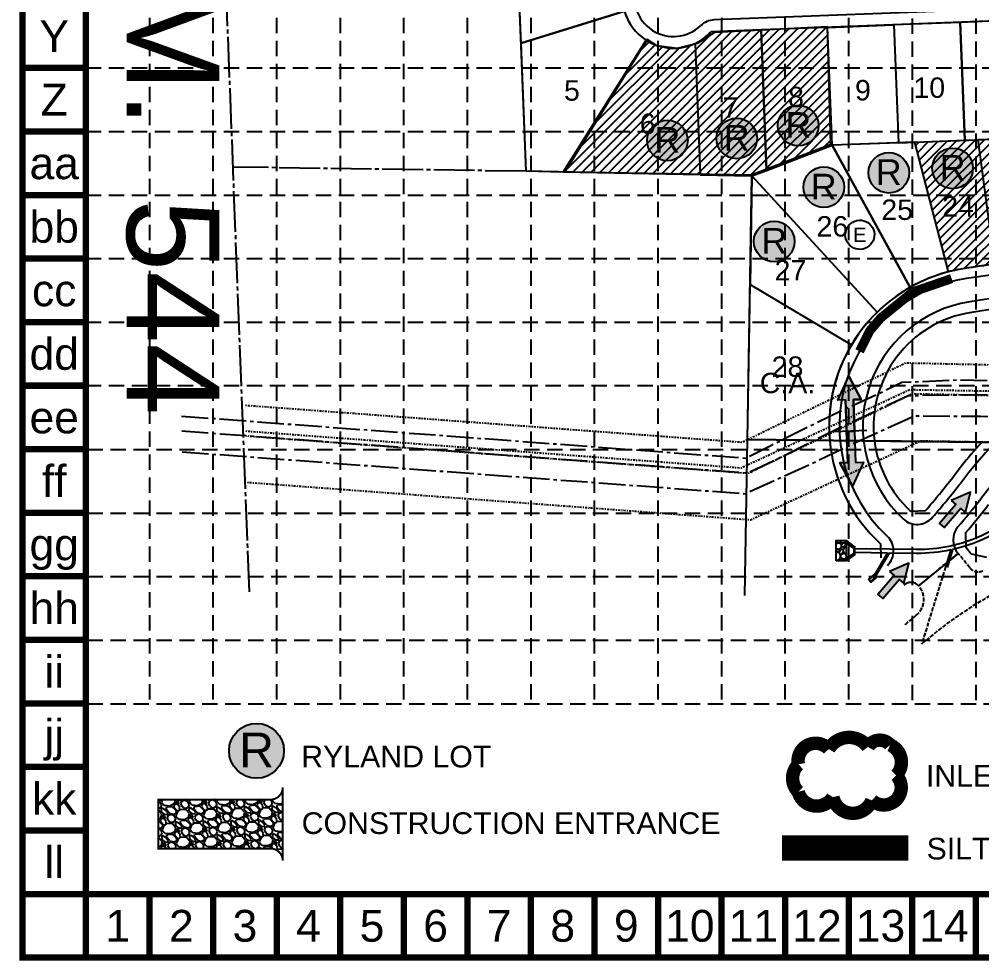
# Model space of a CAD drawing. Extents: x 6153 to 10142, y 8557 to 11052.
# Drawn here: x 6153 to 7095, y 8557 to 9479 of the extents above; entities that cross this region are included whole.
import ezdxf
from ezdxf.enums import TextEntityAlignment as Align

# ---------------------------------------------------------------- set-up
doc = ezdxf.new("R2010")
doc.units = 0
doc.header["$LTSCALE"] = 40
doc.header["$MEASUREMENT"] = 0
for name, pattern in [('DASH_SHORT', [0.13, 0.1, -0.03]), ('ESMT', [0.16, 0.025, -0.03, 0.05, -0.03, 0.025]), ('GAS_LINE', [1.58, 0.65, -0.1, 0.08, -0.1, 0.65]), ('GUARDRAIL', [0.24, 0.2, 0.04]), ('HIDDEN', [0.375, 0.25, -0.125]), ('PROPERTY_LINE', [2.36, 1, -0.08, 0.1, -0.08, 0.1, 1]), ('SOLID_OPEN_END', [200, 100, 100])]:
    doc.linetypes.add(name, pattern=pattern)
doc.layers.get('0').update_dxf_attribs({"linetype": 'CONTINUOUS'})
for name, color, linetype in [('1-BC', 6, 'GUARDRAIL'), ('1-BLOCK_NO', 6, 'CONTINUOUS'), ('1-BOUNDARY', 9, 'SOLID_OPEN_END'), ('1-COMMON_AREAS', 5, 'CONTINUOUS'), ('1-LOT_NO', 1, 'CONTINUOUS'), ('1-ROW', 6, 'SOLID_OPEN_END'), ('1-STORM', 5, 'CONTINUOUS'), ('1-STORM_INLETS', 4, 'CONTINUOUS'), ('1A-LOTS', 6, 'CONTINUOUS'), ('ADJOINERS', 6, 'PROPERTY_LINE'), ('BASE', 7, 'CONTINUOUS'), ('EROSION BLANKET', 84, 'CONTINUOUS'), ('EX-ESMT', 1, 'ESMT'), ('EX-GAS_LINE', 1, 'GAS_LINE'), ('GRID', 254, 'HIDDEN'), ('hatch', 2, 'CONTINUOUS'), ('LEGEND', 7, 'CONTINUOUS'), ('LT-1-BC', 6, 'DASH_SHORT'), ('LT-BOUNDARY', 9, 'CONTINUOUS'), ('LT-ROW', 6, 'SOLID_OPEN_END')]:
    doc.layers.add(name, color=color, linetype=linetype)
doc.styles.add("L200'", font='ARIAL.TTF', dxfattribs={"height": 0.001969})
doc.styles.add('ryland', font='ARIAL.TTF', dxfattribs={"height": 25})
doc.styles.get("Standard").update_dxf_attribs({"font": 'ARIAL.TTF'})

# ---------------------------------------------------------------- blocks, each defined once
blk = doc.blocks.new('__HATCH_116')
at = {"layer": '1-STORM', "color": 1, "linetype": 'Continuous'}
for p, q in [((0.44, 19.53), (0, 19.97)), ((0.44, 19.53), (0.91, 20)), ((0.44, 17.53), (0.44, 19.53)), ((4.44, 19.53), (3.97, 20)), ((4.44, 18.53), (4.44, 20)), ((9.44, 18.53), (9.44, 20)), ((10.43, 17.55), (9.44, 19.53)), ((0, 17.09), (0.44, 17.53)), ((0, 16.81), (1.44, 17.53)), ((1.44, 11.53), (0, 12.25)), ((1.44, 17.53), (0.44, 18.53)), ((0.44, 10.53), (1.44, 11.53)), ((0.44, 9.53), (0.44, 10.53)), ((1.44, 8.53), (0.44, 9.53)), ((1.44, 17.53), (3.44, 17.53)), ((1.44, 11.53), (2.44, 11.53)), ((4.44, 16.53), (2.44, 17.53)), ((2.44, 11.53), (4.44, 12.53)), ((3.44, 10.53), (2.44, 11.53)), ((2.44, 8.53), (3.44, 9.53)), ((3.44, 17.53), (4.44, 18.53)), ((3.44, 9.53), (3.44, 10.53)), ((3.44, 8.53), (4.44, 10.53)), ((5.44, 17.53), (4.44, 18.53)), ((5.44, 15.53), (4.44, 16.53)), ((4.44, 12.53), (5.44, 13.53)), ((4.44, 10.53), (5.44, 11.53)), ((5.44, 17.53), (8.44, 17.53)), ((5.44, 15.53), (7.44, 17.53)), ((5.44, 13.53), (5.44, 15.53)), ((6.44, 13.53), (5.44, 14.53)), ((5.44, 11.53), (6.44, 11.53)), ((6.44, 13.53), (7.44, 13.53)), ((7.44, 10.53), (6.44, 11.53)), ((6.44, 7.53), (7.44, 9.53)), ((7.44, 13.53), (9.44, 15.53)), ((8.44, 13.53), (7.44, 11.53)), ((7.44, 9.53), (7.44, 11.53)), ((8.44, 7.53), (7.44, 9.53)), ((8.44, 17.53), (9.44, 18.53)), ((9.44, 16.53), (8.44, 17.53)), ((8.44, 13.53), (9.91, 15.01)), ((9.44, 15.53), (9.44, 16.53)), ((12.23, 16.53), (14.44, 16.53)), ((12.33, 16.47), (12.44, 16.53)), ((12.44, 16.53), (13.35, 17.44)), ((14.7, 16.4), (14.44, 16.53)), ((18.48, 13.49), (18.41, 13.56)), ((18.44, 13.53), (18.44, 13.54)), ((18.46, 13.49), (18.44, 13.53)), ((0, 8.31), (0.44, 8.53)), ((0.44, 0.53), (0, 0.75)), ((0.44, 8.53), (2.44, 8.53)), ((0.44, 0.53), (3.44, 0.53)), ((0.91, 0), (1.44, 0.53)), ((3.44, 7.53), (1.44, 8.53)), ((1.44, 0.53), (3.44, 1.53)), ((3.44, 7.53), (3.44, 8.53)), ((4.44, 6.53), (3.44, 7.53)), ((4.44, 5.53), (3.44, 7.53)), ((3.44, 1.53), (4.44, 3.53)), ((3.97, 0), (3.44, 0.53)), ((4.44, 6.53), (5.44, 6.53)), ((4.44, 4.53), (5.44, 6.53)), ((4.44, 3.53), (4.44, 5.53)), ((5.44, 2.53), (4.44, 4.53)), ((4.44, 0.53), (5.44, 1.53)), ((4.44, 0), (4.44, 0.53)), ((5.44, 6.53), (6.44, 7.53)), ((5.44, 6.53), (7.44, 7.53)), ((7.44, 1.53), (5.44, 2.53)), ((5.44, 1.53), (8.44, 1.53)), ((9.44, 6.53), (7.44, 7.53)), ((9.44, 6.53), (7.44, 7.53)), ((7.44, 1.53), (9.44, 2.53)), ((9.99, 5.98), (8.44, 7.53)), ((9.44, 0.53), (8.44, 1.53)), ((10, 5.41), (9.44, 6.53)), ((9.44, 2.53), (10.01, 3.68)), ((9.44, 1.53), (10.11, 2.86)), ((9.44, 0), (9.44, 1.53)), ((13.44, 3.53), (13.17, 3.8)), ((13.8, 2.81), (13.44, 3.53)), ((14.44, 4.53), (16.44, 5.53)), ((14.44, 4.53), (14.44, 4.53)), ((14.44, 3.53), (15.44, 4.53)), ((14.44, 3.28), (14.44, 3.53)), ((15.44, 4.53), (16.13, 4.53)), ((16.44, 5.53), (16.82, 5.91)), ((17.44, 5.53), (17.82, 6.29)), ((17.44, 5.5), (17.44, 5.53))]:
    blk.add_line(p, q, dxfattribs=at)
blk = doc.blocks.new('HDWL')
at = {"color": 1, "linetype": 'Continuous'}
for p, q in [((2.87, 6.74), (-6.04, 4.15)), ((1.5, 1.13), (2.87, 6.74)), ((2.05, 1.29), (3.35, 6.62)), ((3.35, 6.62), (2.87, 6.74)), ((-6.04, 4.15), (-6.39, 3.78)), ((-6.39, 3.78), (-2.42, -0.01)), ((-6.04, 4.15), (-1.87, 0.15)), ((2.05, 1.29), (-2.42, -0.01)), ((-2.24, -0.65), (2.24, 0.65)), ((2.24, 0.65), (2.05, 1.29)), ((-2.42, -0.01), (-2.24, -0.65))]:
    blk.add_line(p, q, dxfattribs=at)
blk = doc.blocks.new('RYLAND')
h = blk.add_hatch(color=81)
h.paths.add_polyline_path([(1.164, -1.048, 1), (-1.408, -1.048, 1)])
h.paths.add_polyline_path([(-1.348, -2.228), (1.104, -2.228), (1.104, 0.21), (-1.348, 0.21)], flags=25)
at = {"color": 5}
blk.add_circle((-0.122, -1.048), 1.286, dxfattribs=at)
at = {"layer": 'BASE', "color": 5, "style": 'ryland'}
blk.add_text('R', height=1.625, dxfattribs=at).set_placement((-0.122, -1.821), align=Align.CENTER)
blk = doc.blocks.new('arrow')
blk.add_lwpolyline([(-67, -25.4), (-59.3, -25.4), (-59.6, -56.1), (-51.9, -56.2), (-51.6, -25.5), (-44, -25.5), (-55.3, -2.4), (-67, -25.4)], close=True)
at = {"color": 254}
for points in [[(-44, -25.5), (-67, -25.4), (-55.3, -2.4), (-67, -25.4)], [(-59.6, -56.1), (-51.9, -56.2), (-59.3, -25.4), (-51.6, -25.5)]]:
    blk.add_solid(points, dxfattribs=at)
blk = doc.blocks.new('2arrows')
at = {"color": 254}
for p, q in [((25.59, 2.96), (0, 0)), ((17.72, -18.7), (0, 0)), ((22.97, -4.26), (25.59, 2.96)), ((22.97, -4.26), (51.84, -14.76)), ((20.34, -11.48), (17.72, -18.7)), ((49.21, -21.97), (20.34, -11.48)), ((51.84, -14.76), (49.21, -21.97)), ((51.84, -14.76), (49.21, -21.97)), ((80.71, -25.25), (51.84, -14.76)), ((80.71, -25.25), (83.33, -18.03)), ((83.33, -18.03), (101.05, -36.73)), ((49.21, -21.97), (78.09, -32.47)), ((78.09, -32.47), (75.46, -39.68)), ((75.46, -39.68), (101.05, -36.73))]:
    blk.add_line(p, q, dxfattribs=at)
at = {"color": 7}
blk.add_line((45.04, -33.45), (55.84, -3.74), dxfattribs=at)
blk.add_lwpolyline([(20.34, -11.48), (17.72, -18.7), (0, 0), (25.59, 2.96), (22.97, -4.26), (80.71, -25.25), (83.33, -18.03), (101.05, -36.73), (75.46, -39.68), (78.09, -32.47), (20.34, -11.48)], close=True)
at = {"color": 254}
for points in [[(25.59, 2.96), (17.72, -18.7), (0, 0), (17.72, -18.7)], [(49.21, -21.97), (51.84, -14.76), (20.34, -11.48), (22.97, -4.26)], [(49.21, -21.97), (51.84, -14.76), (78.09, -32.47), (80.71, -25.25)], [(83.33, -18.03), (75.46, -39.68), (101.05, -36.73), (75.46, -39.68)]]:
    blk.add_solid(points, dxfattribs=at)

msp = doc.modelspace()

# ---------------------------------------------------------------- hatches: boundary and pattern name
at = {"layer": 'hatch', "linetype": 'Continuous'}
h = msp.add_hatch(dxfattribs=at)
h.set_pattern_fill('ANSI31', color=2, scale=50, style=0)
h.paths.add_polyline_path([(7266.37, 9484.72, -0.017903), (7221.75, 9481.42), (7204.05, 9480.75), (7208.45, 9365.33), (7228.83, 9366.11), (7279.22, 9368.03)])
h.paths.add_polyline_path([(7263.12, 9390.82, -1), (7223.32, 9390.82, -1)], flags=16)
h.paths.add_polyline_path([(7228.83, 9366.11), (7160.24, 9363.49), (7171.34, 9246.25, -0.009851), (7235.17, 9251.03)])
h.paths.add_polyline_path([(7180.51, 9336.07, -1), (7220.31, 9336.07, -1)], flags=16)
h.paths.add_polyline_path([(7160.24, 9363.49), (7091.34, 9360.87), (7107.76, 9238.96, -0.009851), (7171.34, 9246.25)])
h.paths.add_polyline_path([(7111.52, 9333.91, -1), (7151.32, 9333.91, -1)], flags=16)
h.paths.add_polyline_path([(7091.34, 9360.87), (7029.65, 9358.52), (7062.78, 9231.5, -0.025811), (7078.6, 9234.77), (7078.6, 9234.77), (7078.6, 9234.77), (7078.6, 9234.77), (7078.6, 9234.77, -0.004534), (7107.76, 9238.96)])
h.paths.add_polyline_path([(7224.26, 9372.56), (7262.2, 9372.56), (7262.2, 9410.28), (7224.26, 9410.28)], flags=24)
h.paths.add_polyline_path([(7229.39, 9410.66), (7250.04, 9410.66), (7250.04, 9425.99), (7229.39, 9425.99)], flags=24)
h.paths.add_polyline_path([(7181.45, 9317.8), (7219.39, 9317.8), (7219.39, 9355.52), (7181.45, 9355.52)], flags=24)
h.paths.add_polyline_path([(7188.45, 9294.87), (7209.01, 9294.87), (7209.01, 9309.94), (7188.45, 9309.94)], flags=24)
h.paths.add_polyline_path([(7112.45, 9315.65), (7150.4, 9315.65), (7150.4, 9353.37), (7112.45, 9353.37)], flags=24)
h.paths.add_polyline_path([(7122.03, 9290.36), (7142.68, 9290.36), (7142.68, 9305.68), (7122.03, 9305.68)], flags=24)
h = msp.add_hatch(dxfattribs=at)
h.set_pattern_fill('ANSI31', color=256, scale=50, style=0)
h.paths.add_polyline_path([(6944.35, 9471.54), (6833.64, 9465.88), (6816.65, 9455.19), (6797.15, 9450.16), (6777.02, 9452.68), (6767.59, 9458.96), (6687.07, 9329.47), (6869.49, 9326.32), (6947.49, 9356.5)])
at = {"layer": 'LEGEND'}
h = msp.add_hatch(dxfattribs=at)
h.set_pattern_fill('GRAVEL', color=4, scale=19.171651, angle=-43.93426, style=0)
h.set_pattern_definition([(184.078545, (-20508.3603, -2930.4456), (-230.166856456, -17.84056352), [2.579277, -255.348906]), (141.0354448, (-20510.9331, -2930.629), (178.976262778, -145.81690329), [4.426121, -438.185816]), (88.576145, (-20514.3746, -2927.8457), (-8.259261275, -284.88738612), [3.120915, -308.97094]), (223.339445, (-20523.0845, -2926.1095), (279.844442073, 262.822225), [4.03061, -399.030269]), (248.899445, (-20526.0159, -2928.8758), (90.591768317, 232.184103918), [3.952332, -391.281375]), (313.339445, (-20527.4388, -2932.5631), (-262.822225, 279.844442073), [4.03061, -399.030269]), (353.7599448, (-20524.6725, -2935.4946), (-312.499771854, 34.863076832), [5.330275, -527.696798]), (28.3210448, (-20519.3738, -2936.07395), (389.285645213, 210.622894297), [5.032328, -498.200676]), (77.495345, (-20514.9438, -2933.68655), (62.475075187, 285.89601017), [4.04426, -400.382158]), (131.302145, (-20514.0682, -2929.7382), (138.56645657, -160.12715876), [4.617147, -226.240109]), (178.4631448, (-20517.11563, -2926.26964), (-311.995504565, 7.754935183), [5.970972, -591.126703]), (94.879845, (-20509.5493, -2939.4165), (-16.83201856, 175.95062798), [2.037966, -201.759464]), (127.534945, (-20509.7227, -2937.3859), (152.876695764, -200.53738249), [3.877217, -383.84542]), (181.065745, (-20512.085, -2934.311), (-13.3019186, -13.8062084), [2.711274, -24.401524]), (159.264345, (-20511.455, -2931.7234), (95.63486341, -38.89714213), [1.460075, -144.546867]), (247.867145, (-20512.8206, -2931.2065), (26.0995441, 54.7205294), [2.064844, -101.17766]), (347.029545, (-20513.5985, -2933.1192), (68.022447, -12.2932745), [3.353678, -108.435299]), (117.630845, (-20510.3304, -2933.872), (14.310521, -40.4100168), [2.425041, -58.201049]), (332.455245, (-20520.8282, -2923.4914), (177.967717933, -91.600662037), [3.397217, -336.325301]), (26.411945, (-20517.816, -2925.0624), (-201.54583823, -98.660680225), [2.850077, -282.157009]), (249.264345, (-20507.67, -2931.1107), (38.89714213, 95.63486341), [2.92013, -143.086812]), (299.676245, (-20508.7039, -2933.8416), (-98.156425177, 174.43768546), [3.397217, -336.325301]), (295.509745, (-20529.0754, -2932.0512), (-42.42727042, 94.12194975), [3.276052, -160.526611]), (250.840845, (-20527.6645, -2935.0079), (77.29019171, 218.37776092), [2.744959, -271.751308]), (22.867145, (-20520.834, -2945.05), (94.1219952, 42.42717035), [2.92013, -143.086812]), (333.419745, (-20518.1432, -2943.9151), (-232.68826611, 117.700174136), [3.213763, -318.161676]), (25.509745, (-20527.599, -2938.532), (-94.12194975, -42.42727042), [1.638026, -162.164637]), (57.375645, (-20521.6623, -2944.2518), (39.4014964, 68.5267098), [0.977562, -96.77905]), (122.029545, (-20521.135, -2943.4284), (28.1167313, -53.7119279), [3.952332, -75.094398]), (142.074745, (-20523.2314, -2940.0777), (151.363943136, -119.212946494), [3.662744, -362.61113]), (259.755845, (-20514.7957, -2934.3617), (12.7976005, 40.9143343), [2.764974, -66.359391]), (309.2229448, (-20515.2874, -2937.0826), (208.101525997, -253.74505588), [4.827307, -477.902537]), (17.011145, (-20512.235, -2940.8223), (-148.33822313, -43.43577599), [1.973836, -195.410388]), (46.065745, (-20510.347, -2940.245), (-0.50429, 27.108119), [1.150299, -18.021352]), (76.322145, (-20523.1084, -2939.3975), (-37.888687933, -149.851052535), [2.663402, -263.677685]), (4.078545, (-20522.4786, -2936.8096), (230.166856456, 17.84056352), [5.158554, -252.769629]), (316.065745, (-20517.333, -2936.443), (27.108119, 0.50429), [4.984629, -14.187022]), (281.370545, (-20513.7435, -2939.9012), (-44.948446264, 229.662615846), [3.031306, -300.099105]), (210.120345, (-20513.146, -2942.873), (-67.01386208, -41.92290525), [2.791431, -136.780297]), (163.7117448, (-20515.5604, -2944.27384), (-395.337067504, 114.674171094), [4.544927, -449.948564]), (131.4918448, (-20519.9229, -2942.9991), (-166.178815976, 186.731027627), [4.808231, -476.01434])])
edge = h.paths.add_edge_path()
edge.add_line((6410.87, 8654.69), (6410.87, 8726.59))
edge.add_arc((6398.89, 8726.59), 11.98, -89.96094, 0, ccw=False)
edge.add_line((6398.9, 8714.6), (6289.08, 8714.59))
edge.add_line((6289.08, 8714.59), (6289.08, 8666.62))
edge.add_line((6289.08, 8666.62), (6398.88, 8666.67))
edge.add_arc((6398.89, 8654.69), 11.98, 0, 90.03906, ccw=False)

# ---------------------------------------------------------------- linework, layer by layer
at = {"layer": '1-BC', "color": 7, "linetype": 'Continuous'}
for p, q in [((7221.31, 9492.91), (6833.11, 9478.13)), ((7080.11, 9224.88), (7080.11, 9224.88)), ((7082.74, 9035.09), (7074.61, 9024.65)), ((7102.47, 9019.74), (7094.34, 9009.3)), ((7018.27, 8989.55), (7017.95, 8989.85)), ((7002.57, 8972.75), (7002.24, 8973.05)), ((7072.15, 8955.68), (7033.43, 8924.01))]:
    msp.add_line(p, q, dxfattribs=at)
for centre, radius, start, end in [((6793.52, 9500.5), 38.5, 195.89674, 237.74574), ((6793.52, 9500.5), 38.5, 237.74574, 313.60959), ((6833.87, 9458.14), 20, 92.18139, 133.60959), ((7324.55, 7628.98), 1614.51, 82.48551, 98.70809), ((7102.29, 9080.07), 146.5, 98.70809, 226.92827), ((7324.55, 7628.98), 1591.51, 81.88696, 98.70814), ((7102.29, 9080.07), 123.5, 98.7081, 227.133), ((7368.81, 8812.45), 362.5, 80.08839, 142.10819), ((6413.68, 9539.02), 837.5, 319.13654, 322.10819), ((6413.68, 9539.02), 862.5, 319.74999, 322.10819), ((7031.93, 9004.16), 20, 226.92821, 319.13654), ((7087.23, 8968.81), 20, 139.74999, 221.04359), ((6988.91, 8958.14), 20, 314.71989, 46.92827), ((7025.92, 8917.39), 10, 41.39286, 134.56433)]:
    msp.add_arc(centre, radius, start, end, dxfattribs=at)
at = {"layer": '1-BLOCK_NO', "color": 7, "linetype": 'Continuous', "flags": 128}
msp.add_lwpolyline([(6967.02, 9278.96), (6968.88, 9280.21), (6970.91, 9281.15), (6973.07, 9281.77), (6975.29, 9282.04), (6977.53, 9281.95), (6979.73, 9281.52), (6981.84, 9280.75), (6983.79, 9279.66), (6985.56, 9278.27), (6987.08, 9276.63), (6988.33, 9274.77), (6989.27, 9272.73), (6989.89, 9270.58), (6990.16, 9268.35), (6990.07, 9266.11), (6989.64, 9263.91), (6988.87, 9261.81), (6987.78, 9259.85), (6986.39, 9258.09), (6984.75, 9256.56), (6982.89, 9255.31), (6980.85, 9254.37), (6978.7, 9253.76), (6976.47, 9253.49), (6974.23, 9253.57), (6972.03, 9254.01), (6969.93, 9254.78), (6967.97, 9255.87), (6966.21, 9257.25), (6964.68, 9258.9), (6963.43, 9260.76), (6962.49, 9262.79), (6961.88, 9264.95), (6961.61, 9267.17), (6961.69, 9269.41), (6962.13, 9271.61), (6962.9, 9273.72), (6963.99, 9275.67), (6965.37, 9277.44), (6967.02, 9278.96)], close=True, dxfattribs=at)
at = {"layer": '1-BOUNDARY', "color": 7, "linetype": 'SOLID_OPEN_END'}
for p, q in [((6649.04, 9329.94), (6633.46, 9734.8)), ((6870.29, 9325.37), (6649.04, 9329.94)), ((6865.81, 9067.41), (6870.29, 9325.37)), ((7842.47, 9055.15), (6865.81, 9067.41))]:
    msp.add_line(p, q, dxfattribs=at)
at = {"layer": '1-COMMON_AREAS', "color": 7, "linetype": 'Continuous'}
for p, q in [((6865.81, 9067.41), (6868.44, 9219.2)), ((6868.44, 9219.2), (6967.8, 9160.09)), ((7085.18, 9191.77), (7085.18, 9191.77)), ((6946.39, 9066.4), (6865.81, 9067.41)), ((7095.24, 9064.53), (6990.19, 9065.85))]:
    msp.add_line(p, q, dxfattribs=at)
for centre, radius, start, end in [((7324.55, 7628.98), 1581.01, 82.02978, 98.70811), ((7102.29, 9080.07), 113, 98.70814, 187.22962), ((7102.29, 9080.07), 156.5, 149.24897, 185.01142)]:
    msp.add_arc(centre, radius, start, end, dxfattribs=at)
at = {"layer": '1-ROW', "color": 7, "linetype": 'SOLID_OPEN_END'}
for p, q in [((7221.75, 9481.42), (6830.19, 9466.51)), ((7085.18, 9191.77), (7085.18, 9191.77))]:
    msp.add_line(p, q, dxfattribs=at)
for centre, radius, start, end in [((6793.52, 9500.5), 50, 137.21597, 317.16986), ((7324.55, 7628.98), 1624.51, 82.44457, 98.70813), ((7102.29, 9080.07), 156.5, 98.70811, 185.01142), ((7324.55, 7628.98), 1581.01, 82.02978, 98.70811), ((7102.29, 9080.07), 113, 98.70814, 187.22962)]:
    msp.add_arc(centre, radius, start, end, dxfattribs=at)
at = {"layer": '1-STORM', "color": 5, "linetype": 'Continuous', "flags": 128}
for points in [[(7136.65, 9001.58), (7136.65, 9001.58, -0.138275), (7066.03, 8963.17), (7066.03, 8963.17)], [(7139.27, 8998.9), (7139.27, 8998.9, -0.138638), (7066.65, 8959.47), (7066.65, 8959.47)], [(7063.13, 8962.54), (7063.13, 8962.54, -0.053992), (7031.37, 8959.5), (7031.37, 8959.5)], [(7066.03, 8963.17), (7066.03, 8963.17, -0.005006), (7063.13, 8962.54), (7063.13, 8962.54)], [(7064.96, 8959.1), (7064.96, 8959.1, -0.055808), (7031.33, 8955.76), (7031.33, 8955.76)]]:
    msp.add_lwpolyline(points, format="xyb", dxfattribs=at)
at = {"layer": '1-STORM', "color": 10, "linetype": 'Continuous', "flags": 128}
msp.add_lwpolyline([(6952.56, 8948.47), (6952.56, 8968.47), (6962.56, 8968.47), (6971.06, 8961.96), (6969.97, 8961.96), (6963.01, 8966.05), (6962.46, 8965.19), (6962.58, 8951.46), (6963.07, 8950.73), (6970.03, 8954.76), (6971.06, 8954.76), (6962.56, 8948.47), (6952.56, 8948.47)], close=True, dxfattribs=at)
at = {"layer": '1-STORM', "color": 5, "linetype": 'Continuous', "flags": 128}
for points in [[(7002.88, 8956.11), (6971.09, 8956.51)], [(7004.87, 8959.84), (6971.14, 8960.26)], [(7002.88, 8956.11), (6989.87, 8934.21)], [(7004.61, 8956.09), (6990.94, 8933.08)], [(7031.33, 8955.76), (7004.61, 8956.09)], [(7031.37, 8959.5), (7004.87, 8959.84)], [(7064.96, 8959.1), (7059.81, 8942.46)], [(7066.65, 8959.47), (7061.24, 8942.02)]]:
    msp.add_lwpolyline(points, dxfattribs=at)
at = {"layer": '1-STORM', "color": 5, "linetype": 'DASH_SHORT', "flags": 128}
msp.add_lwpolyline([(7059.81, 8942.46), (7036.35, 8866.68)], dxfattribs=at)
at = {"layer": '1-STORM_INLETS', "color": 5, "linetype": 'Continuous', "flags": 128}
for points in [[(6984.21, 8930.01), (6989.3, 8934.81), (6991.71, 8932.27), (6986.62, 8927.46), (6984.21, 8930.01)], [(6984.92, 8929.99), (6989.28, 8934.11), (6991, 8932.29), (6986.64, 8928.17), (6984.92, 8929.99)]]:
    msp.add_lwpolyline(points, close=True, dxfattribs=at)
at = {"layer": '1A-LOTS', "color": 7, "linetype": 'Continuous'}
for p, q in [((6644.21, 9455.38), (6640.94, 9540.31)), ((6644.21, 9455.38), (6745.43, 9486.8)), ((6745.43, 9486.8), (6644.21, 9455.38)), ((6944.24, 9470.85), (6879.29, 9468.38)), ((6944.24, 9470.85), (7009.19, 9473.33)), ((6948.64, 9355.43), (6944.24, 9470.85)), ((6948.64, 9355.43), (6944.24, 9470.85)), ((7074.15, 9475.8), (7009.19, 9473.33)), ((7009.19, 9473.33), (7013.59, 9357.91)), ((7009.19, 9473.33), (7013.59, 9357.91)), ((7139.1, 9478.27), (7074.15, 9475.8)), ((7074.15, 9475.8), (7078.54, 9360.38)), ((7078.54, 9360.38), (7074.15, 9475.8)), ((6879.29, 9468.38), (6830.19, 9466.51)), ((6879.29, 9468.38), (6884.53, 9330.87)), ((6884.53, 9330.87), (6879.29, 9468.38)), ((6649.04, 9329.94), (6644.21, 9455.38)), ((6685.41, 9329.19), (6766.84, 9458.21)), ((6766.84, 9458.21), (6685.41, 9329.19)), ((6814.74, 9455.22), (6819.65, 9326.42)), ((6814.74, 9455.22), (6819.65, 9326.42)), ((7029.65, 9358.52), (6948.64, 9355.43)), ((7013.59, 9357.91), (6948.64, 9355.43)), ((7013.59, 9357.91), (7078.54, 9360.38)), ((7029.65, 9358.52), (7091.34, 9360.87)), ((7062.78, 9231.5), (7029.65, 9358.52)), ((7062.78, 9231.5), (7029.65, 9358.52)), ((7078.54, 9360.38), (7143.5, 9362.86)), ((7160.24, 9363.49), (7091.34, 9360.87)), ((7091.34, 9360.87), (7107.76, 9238.96)), ((7091.34, 9360.87), (7107.76, 9238.96)), ((6948.64, 9355.43), (6870.29, 9325.37)), ((6884.53, 9330.87), (6948.64, 9355.43)), ((6948.64, 9355.43), (7025.23, 9216.28)), ((7025.23, 9216.28), (6948.64, 9355.43)), ((6685.41, 9329.19), (6649.04, 9329.94)), ((6870.29, 9325.37), (6884.53, 9330.87)), ((6819.65, 9326.42), (6685.41, 9329.19)), ((6819.65, 9326.42), (6870.29, 9325.37)), ((6870.29, 9325.37), (6868.44, 9219.2)), ((6870.29, 9325.37), (6992.85, 9191.94)), ((6992.85, 9191.94), (6870.29, 9325.37)), ((6868.44, 9219.2), (6967.8, 9160.09))]:
    msp.add_line(p, q, dxfattribs=at)
for centre, radius, start, end in [((6793.52, 9500.5), 50, 195.89674, 237.74574), ((6793.52, 9500.5), 50, 295.11413, 317.16986), ((6793.52, 9500.5), 50, 237.74574, 295.11413), ((7324.55, 7628.98), 1624.51, 97.66914, 98.70813), ((7102.29, 9080.07), 156.5, 104.62215, 119.49776), ((7102.29, 9080.07), 156.5, 98.70811, 104.62215), ((7102.29, 9080.07), 156.5, 119.49776, 134.37336), ((7102.29, 9080.07), 156.5, 134.37336, 149.24897)]:
    msp.add_arc(centre, radius, start, end, dxfattribs=at)
at = {"layer": 'ADJOINERS', "color": 7, "linetype": 'PROPERTY_LINE', "flags": 128}
for points in [[(6378.18, 8918.12), (6347.29, 9723.12)], [(6649.04, 9329.94), (6362.09, 9334.06)]]:
    msp.add_lwpolyline(points, dxfattribs=at)
at = {"layer": 'BASE', "const_width": 6.22}
for points in [[(6155.99, 8559.9), (10138.96, 8559.9), (10138.96, 11049.25), (6155.99, 11049.25)], [(6218.22, 8622.13), (10076.73, 8622.13), (10076.73, 10987.02), (6218.22, 10987.02)]]:
    msp.add_lwpolyline(points, close=True, dxfattribs=at)
for points in [[(6218.22, 9431.17), (6155.99, 9431.17)], [(6218.22, 9368.94), (6155.99, 9368.94)], [(6218.22, 9306.7), (6155.99, 9306.7)], [(6218.22, 9244.47), (6155.99, 9244.47)], [(6218.22, 9182.23), (6155.99, 9182.23)], [(6218.22, 9120), (6155.99, 9120)], [(6218.22, 9057.77), (6155.99, 9057.77)], [(6218.22, 8995.53), (6155.99, 8995.53)], [(6218.22, 8933.3), (6155.99, 8933.3)], [(6218.22, 8871.06), (6155.99, 8871.06)], [(6218.22, 8808.83), (6155.99, 8808.83)], [(6218.22, 8746.6), (6155.99, 8746.6)], [(6218.22, 8684.36), (6155.99, 8684.36)], [(6218.22, 8622.13), (6155.99, 8622.13)], [(6218.22, 8559.9), (6218.22, 8622.13)], [(6280.46, 8559.9), (6280.46, 8622.13)], [(6342.69, 8559.9), (6342.69, 8622.13)], [(6404.92, 8559.9), (6404.92, 8622.13)], [(6467.16, 8559.9), (6467.16, 8622.13)], [(6529.39, 8559.9), (6529.39, 8622.13)], [(6591.63, 8559.9), (6591.63, 8622.13)], [(6653.86, 8559.9), (6653.86, 8622.13)], [(6716.09, 8559.9), (6716.09, 8622.13)], [(6778.33, 8559.9), (6778.33, 8622.13)], [(6840.56, 8559.9), (6840.56, 8622.13)], [(6902.8, 8559.9), (6902.8, 8622.13)], [(6965.03, 8559.9), (6965.03, 8622.13)], [(7027.26, 8559.9), (7027.26, 8622.13)], [(7089.5, 8559.9), (7089.5, 8622.13)]]:
    msp.add_lwpolyline(points, dxfattribs=at)
at = {"layer": 'EROSION BLANKET', "linetype": 'Continuous', "const_width": 9, "flags": 128}
msp.add_lwpolyline([(6975.54, 9153.68), (6985.43, 9173.45), (6996.12, 9186.1), (7027.78, 9211.81), (7065.77, 9224.86)], dxfattribs=at)
at = {"layer": 'EX-ESMT', "color": 7, "linetype": 'ESMT', "flags": 128}
for points in [[(8769.86, 9121.69), (8619.16, 9120.95), (8037.45, 9130.69), (7728.13, 9126.06), (7020.7, 9142.05), (6860.45, 9064.37), (6373.9, 9100.56)], [(6374.67, 9075.63), (6859.6, 9039.56), (7024.88, 9116.18), (7791.16, 9102.81), (8205.51, 9094.13), (8621.83, 9076.33), (8735.91, 9080.66)], [(8744.94, 9091.57), (8618.98, 9090.95), (8037.43, 9100.69), (7728.01, 9096.05), (7027.26, 9111.9), (6866.47, 9033.95), (6374.83, 9070.52)], [(6376.22, 9025.38), (6868.85, 8988.73), (7035.49, 9065.99), (7790.2, 9052.82), (8203.92, 9044.15), (8621.71, 9026.29), (8720.3, 9030.03)]]:
    msp.add_lwpolyline(points, dxfattribs=at)
at = {"layer": 'EX-GAS_LINE', "color": 7, "linetype": 'GAS_LINE', "flags": 128}
for points in [[(6311.89, 9090.18), (6864.52, 9049.08), (6874.31, 9054.32), (6888.77, 9061.4), (6901.59, 9067.78), (6926.78, 9080.44), (6960.49, 9096.97), (7001.2, 9115.48), (7017.05, 9123.28), (7070.72, 9125.69), (7124.08, 9124.55), (7178.12, 9123.69), (7234.07, 9122.25), (7283.91, 9121.12), (7339.3, 9120.24), (7430.07, 9118.33), (7456.65, 9117.66), (7507.3, 9116.38), (7570.4, 9114.86), (7627.36, 9112.69), (7668.22, 9112.64), (7711.44, 9112), (7820.08, 9111.82), (7880.91, 9112.57), (7935.02, 9113.84), (7990.36, 9114.55), (8016.19, 9115.16), (8063.61, 9115.31), (8134.13, 9115.01), (8188.87, 9113.99), (8220.1, 9112.52), (8299.57, 9111.2), (8360.97, 9109.99), (8420.37, 9108.5), (8474.25, 9107.78), (8615.96, 9105.01), (8655.63, 9106.23), (8688.58, 9106.78), (8739.24, 9106.15), (8757, 9106.15)], [(6312.05, 9075.74), (6866.31, 9034.51), (6897.12, 9049.3), (6928.59, 9065.37), (6956.27, 9078.88), (6989.16, 9094.41), (7014.01, 9106.12), (7023.36, 9110.34), (7090.79, 9111.28), (7146.7, 9109.77), (7206.25, 9108.04), (7261.51, 9106.74), (7311.87, 9106.2), (7374.32, 9105.01), (7428.25, 9103.96), (7485.92, 9102.73), (7538.73, 9102.01), (7589.25, 9100.67), (7623.72, 9101.32), (7680.84, 9098.76), (7724.3, 9097.4), (7747.6, 9097.07), (7819.68, 9095.69), (7881.41, 9097.6), (7934.58, 9101.37), (7989.34, 9104.74), (8015.71, 9105.24), (8064.34, 9104.63), (8132.59, 9102.36), (8188.23, 9100.69), (8216.75, 9099.52), (8298.32, 9096.41), (8361.22, 9094.99), (8420.05, 9094), (8474.12, 9092.06), (8617.7, 9090.6), (8652.09, 9091.3), (8681.08, 9091.3), (8729.14, 9091.77), (8745.34, 9092.06)], [(6312.29, 9055.2), (6863.84, 9014.17), (6925.94, 9042.37), (6966.47, 9062.07), (7029.02, 9090.51), (7093.91, 9089.96), (7151.81, 9089.21), (7229.96, 9087.35), (7327.43, 9085.95), (7428.4, 9084.16), (7527.95, 9082.29), (7626.49, 9080.16), (7719.95, 9079.36), (7820.66, 9076.93), (7918.24, 9075.25), (8015.73, 9073.3), (8116.65, 9071.25), (8217.12, 9068.82), (8317.13, 9065.09), (8416.8, 9059.75), (8516.15, 9055.58), (8614.54, 9051.8), (8650.04, 9051.98), (8721.83, 9054.46)]]:
    msp.add_lwpolyline(points, dxfattribs=at)
at = {"layer": 'GRID', "color": 252, "linetype": 'HIDDEN', "ltscale": 1.5}
for p, q in [((6280.25, 10987.61), (6280.25, 8808.56)), ((6342.48, 10987.61), (6342.48, 8808.56)), ((6404.72, 10987.61), (6404.72, 8808.56)), ((6466.95, 10987.61), (6466.95, 8808.56)), ((6529.18, 10987.61), (6529.18, 8808.56)), ((6591.42, 10987.61), (6591.42, 8808.56)), ((6653.65, 10987.61), (6653.65, 8808.56)), ((6715.89, 10987.61), (6715.89, 8808.56)), ((6778.12, 10987.61), (6778.12, 8808.56)), ((6840.35, 10987.61), (6840.35, 8808.56)), ((6902.59, 10987.61), (6902.59, 8808.56)), ((6964.82, 10987.61), (6964.82, 8808.56)), ((7027.26, 10987.02), (7027.26, 8808.56)), ((7089.5, 10987.02), (7089.5, 8808.56)), ((6218.22, 9431.17), (10076.73, 9431.17)), ((6218.22, 9368.94), (10076.73, 9368.94)), ((6218.22, 9306.7), (10076.73, 9306.7)), ((6218.22, 9244.47), (10076.73, 9244.47)), ((6218.22, 9182.23), (10076.73, 9182.23)), ((6218.22, 9120), (10076.73, 9120)), ((6219.62, 9057.49), (10078.12, 9057.49)), ((6219.62, 8995.26), (10078.12, 8995.26)), ((6219.62, 8933.02), (10078.12, 8933.02)), ((6219.62, 8870.79), (10078.12, 8870.79)), ((6219.62, 8808.56), (10078.12, 8808.56))]:
    msp.add_line(p, q, dxfattribs=at)
at = {"layer": 'hatch', "linetype": 'Continuous', "flags": 128}
msp.add_lwpolyline([(6944.35, 9471.54), (6833.64, 9465.88), (6816.65, 9455.19), (6797.15, 9450.16), (6777.02, 9452.68), (6767.59, 9458.96), (6687.07, 9329.47), (6869.49, 9326.32), (6947.49, 9356.5)], close=True, dxfattribs=at)
at = {"layer": 'LEGEND', "color": 170, "ltscale": 100, "const_width": 13.11}
msp.add_lwpolyline([(6945.41, 8764.06, 0.520567), (6945.41, 8764.06, 0.765195), (6915.75, 8749.13, 0.417879), (6915.57, 8722.27, 0.6649), (6949.46, 8717.09, 0.744833), (6987.69, 8713.88, 0.975642), (7011.51, 8738.48, 0.520567), (7005.58, 8768.12, 0.520567), (6983.83, 8766.14, 0.540264), (6945.41, 8764.06)], format="xyb", close=True, dxfattribs=at)
at = {"layer": 'LEGEND', "color": 4, "const_width": 1.92}
msp.add_lwpolyline([(6410.87, 8654.69), (6410.87, 8726.59, -0.414014), (6398.9, 8714.6), (6289.08, 8714.59), (6289.08, 8666.62), (6398.88, 8666.67, -0.414413)], format="xyb", close=True, dxfattribs=at)
at = {"layer": 'LEGEND', "color": 200, "const_width": 24.64}
msp.add_lwpolyline([(6899.68, 8667.16), (7023.34, 8667.16)], dxfattribs=at)
at = {"layer": 'LT-1-BC', "color": 7, "linetype": 'DASH_SHORT'}
for p, q in [((7033.43, 8924.01), (7072.15, 8955.68)), ((7033.43, 8924.01), (7072.15, 8955.68)), ((7033.54, 8923.88), (7033.43, 8924.01)), ((7033.54, 8923.88), (7033.43, 8924.01))]:
    msp.add_line(p, q, dxfattribs=at)
for centre, radius, start, end in [((7292.27, 8575.81), 387.5, 83.02048, 131.36092), ((7292.27, 8575.81), 387.5, 83.02048, 131.36092), ((6864.74, 8775.11), 275, 37.24957, 41.04359), ((6864.74, 8775.11), 275, 37.24957, 41.04359), ((7091.6, 8947.61), 10, 217.24957, 298.35603), ((7091.6, 8947.61), 10, 217.24957, 298.35603), ((7018.53, 8910.66), 20, 309.26587, 41.39286), ((7018.53, 8910.66), 20, 309.26587, 41.39286), ((7292.27, 8575.81), 412.5, 129.26597, 131.36092), ((7292.27, 8575.81), 412.5, 129.26597, 131.36092)]:
    msp.add_arc(centre, radius, start, end, dxfattribs=at)
at = {"layer": 'LT-BOUNDARY', "color": 7, "linetype": 'SOLID_OPEN_END'}
for p, q in [((6863.37, 8914.52), (6866.01, 9067.32)), ((6866.01, 9067.32), (7842.47, 9055.15))]:
    msp.add_line(p, q, dxfattribs=at)
at = {"layer": 'LT-ROW', "color": 7, "linetype": 'SOLID_OPEN_END'}
for p, q in [((7075.24, 9040.92), (7067.12, 9030.48)), ((7026.04, 8996.67), (7025.12, 8997.52)), ((7039.93, 8997.36), (7026.04, 8996.67)), ((7079.94, 8961.2), (7079.77, 8976.25)), ((6996.88, 8951.25), (6996.36, 8964.87)), ((7100.32, 8951.63), (7085.29, 8954.83))]:
    msp.add_line(p, q, dxfattribs=at)
for centre, radius, start, end in [((7102.29, 9080.07), 156.5, 185.04228, 227.39967), ((7102.29, 9080.07), 113, 187.27045, 226.9282), ((7368.81, 8812.45), 372, 137.35579, 142.10819), ((6413.68, 9539.02), 828, 319.14269, 322.10819), ((6413.68, 9539.02), 872, 319.80567, 322.10819), ((6864.74, 8775.11), 284.5, 39.17738, 40.85068)]:
    msp.add_arc(centre, radius, start, end, dxfattribs=at)

# ---------------------------------------------------------------- block references
at = {"color": 7}
for p, xscale, yscale, zscale in [((6917.46, 9390.9), 15.4749784294454, 15.4749784294454, 15.47497842944576), ((6789.35, 9376.35), 15.4749784294454, 15.4749784294454, 15.47497842944576), ((6857.22, 9378.36), 15.4749784294454, 15.4749784294454, 15.47497842944576), ((7006.1, 9344.74), 15.4749784294454, 15.4749784294454, 15.47497842944576), ((7068.62, 9349.04), 15.4749784294454, 15.4749784294454, 15.47497842944576), ((6942.46, 9330.54), 15.4749784294454, 15.4749784294454, 15.47497842944576), ((6893.92, 9277.47), 15.4749784294454, 15.4749784294454, 15.47497842944576), ((6387.76, 8784.29), 20.89122087975011, 20.89122087975011, 20.89122087975037)]:
    msp.add_blockref('RYLAND', p, dxfattribs=dict(at, xscale=xscale, yscale=yscale, zscale=zscale))
at = {"linetype": 'Continuous', "rotation": 111.9389933824477}
msp.add_blockref('2arrows', (6968.63, 9021.73), dxfattribs=at)
at = {"linetype": 'Continuous', "xscale": 0.8000000000006258, "yscale": 0.7999999999992724, "zscale": 0.8, "rotation": 320.0320376698868}
for p in [(7119.28, 8988.74), (7058.99, 8919.2)]:
    msp.add_blockref('arrow', p, dxfattribs=at)
at = {"layer": '1-STORM', "color": 7, "linetype": 'Continuous'}
msp.add_blockref('__HATCH_116', (6952.56, 8948.47), dxfattribs=at)
at = {"layer": '1-STORM', "color": 7, "linetype": 'Continuous', "xscale": 1.499999999999634, "yscale": 1.5, "rotation": 74.05336197259403}
msp.add_blockref('HDWL', (6971.12, 8958.38), dxfattribs=at)

# ---------------------------------------------------------------- texts
at = {"layer": '1-BLOCK_NO', "color": 7, "linetype": 'Continuous'}
msp.add_text('E', height=14, dxfattribs=at).set_placement((6975.88, 9267.76), align=Align.MIDDLE_CENTER)
at = {"layer": '1-LOT_NO', "color": 7, "linetype": 'Continuous'}
for s, p in [('5', (6694, 9409.11)), ('9', (6978.92, 9409.38)), ('10', (7043.87, 9411.85)), ('8', (6913.41, 9402.7)), ('7', (6849.36, 9392.3)), ('6', (6768.18, 9376.49)), ('25', (7012.45, 9292.3)), ('24', (7072.03, 9295.58)), ('26', (6948.96, 9276.02)), ('27', (6907.94, 9233.03)), ('28', (6905.07, 9138.61)), ('C.A.', (6905.07, 9122.61))]:
    msp.add_text(s, height=20, dxfattribs=at).set_placement(p, align=Align.MIDDLE_CENTER)
at = {"layer": 'BASE', "color": 7}
msp.add_text('F.M.  544', height=90.658, rotation=270, dxfattribs=at).set_placement((6258.2, 9358.58), align=Align.CENTER)
at = {"layer": 'BASE'}
for s, height, p in [('Y', 31.12, (6187.11, 9462.29)), ('Z', 31.12, (6187.11, 9400.05)), ('aa', 31.117, (6187.11, 9337.82)), ('bb', 31.117, (6187.11, 9275.59)), ('cc', 31.117, (6187.11, 9213.35)), ('dd', 31.117, (6187.11, 9151.12)), ('ee', 31.117, (6187.11, 9088.88)), ('ff', 31.117, (6187.11, 9026.65)), ('gg', 31.117, (6187.11, 8964.42)), ('hh', 31.117, (6187.11, 8902.18)), ('ii', 31.117, (6187.11, 8839.95)), ('jj', 31.117, (6187.11, 8777.71)), ('kk', 31.117, (6187.11, 8715.48)), ('ll', 31.117, (6187.11, 8653.25)), ('1', 31.12, (6249.34, 8591.01)), ('2', 31.12, (6311.57, 8591.01)), ('3', 31.12, (6373.81, 8591.01)), ('4', 31.12, (6436.04, 8591.01)), ('5', 31.12, (6498.28, 8591.01)), ('6', 31.12, (6560.51, 8591.01)), ('7', 31.12, (6622.74, 8591.01)), ('8', 31.12, (6684.98, 8591.01)), ('9', 31.12, (6747.21, 8591.01)), ('10', 31.117, (6809.44, 8591.01)), ('11', 31.117, (6871.68, 8591.01)), ('12', 31.117, (6933.91, 8591.01)), ('13', 31.117, (6996.15, 8591.01)), ('14', 31.117, (7058.38, 8591.01))]:
    msp.add_text(s, height=height, dxfattribs=at).set_placement(p, align=Align.MIDDLE_CENTER)
at = {"layer": 'LEGEND', "style": "L200'"}
for s, height, p in [('RYLAND LOT', 21.221, (6428.95, 8746.16)), ('INLET PROTECTION', 21.2212, (7040.56, 8727.24)), ('CONSTRUCTION ENTRANCE', 21.2212, (6429.38, 8680.93)), ('SILT FENCE', 21.221, (7041.22, 8655.97))]:
    msp.add_text(s, height=height, dxfattribs=at).set_placement(p)

doc.saveas('drawing.dxf')
